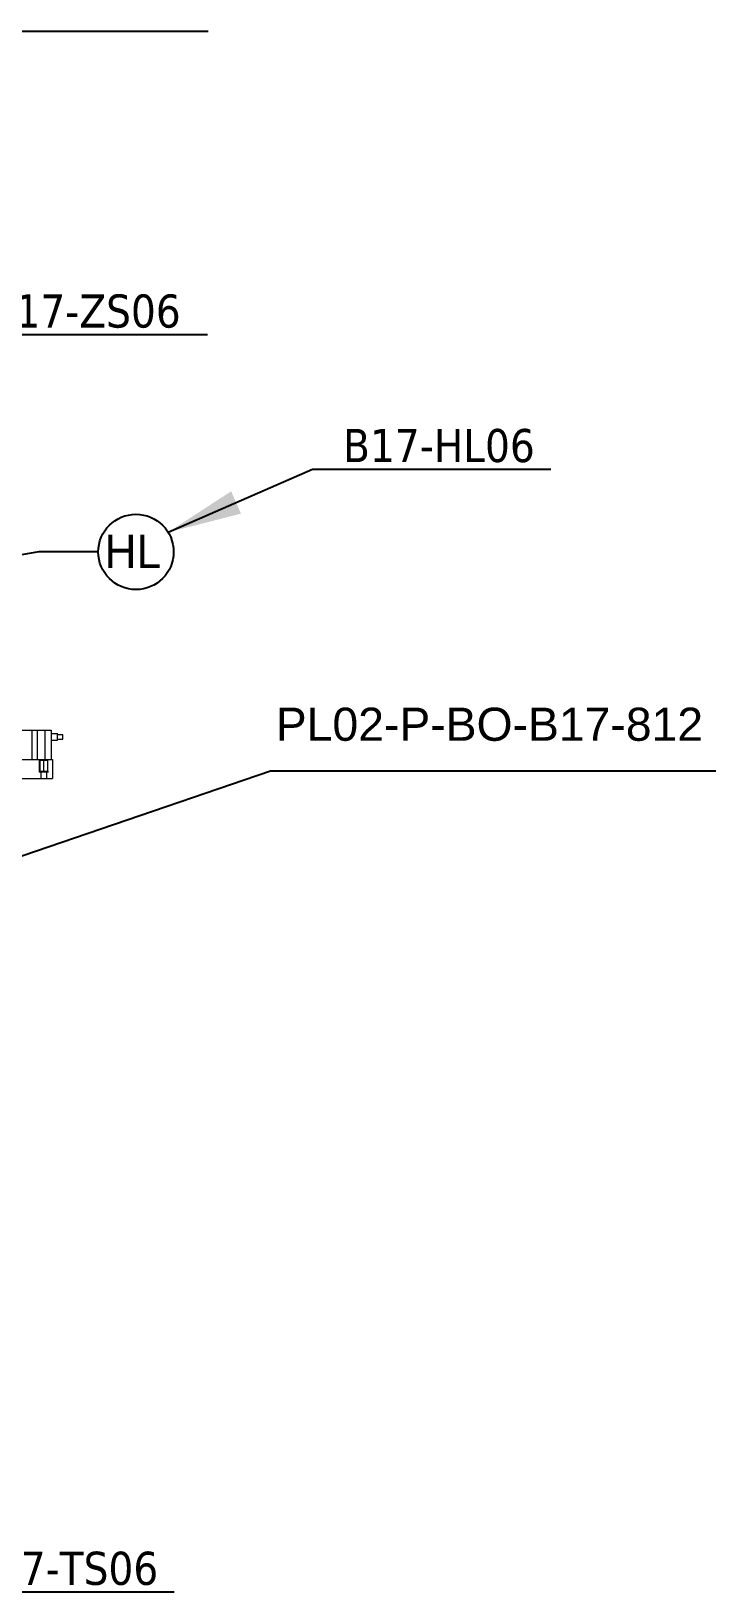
# Model space of a CAD drawing. Header units: millimetres. Extents: x -6314 to 11113, y -129 to 3675.
# Drawn here: x 1132 to 1363, y 769 to 1295 of the extents above; entities that cross this region are included whole.
import ezdxf

# ---------------------------------------------------------------- set-up
doc = ezdxf.new("R2010")
doc.units = ezdxf.units.MM
doc.layers.add('Equipment', color=123, linetype='Continuous')
doc.dimstyles.new('ISO-25', dxfattribs={"dimtxt": 2.5, "dimasz": 2.5, "dimexe": 1.25, "dimexo": 0.625, "dimtad": 1, "dimtxsty": 'Standard', "dimcen": 2.5, "dimadec": 0, "dimazin": 0, "dimtfac": 1, "dimtmove": 0, "dimatfit": 3, "dimfxl": 1, "dimarcsym": 0})

# ---------------------------------------------------------------- blocks, each defined once
blk = doc.blocks.new('A$C22f65225')
at = {"layer": 'Equipment', "linetype": 'Continuous', "lineweight": 0, "extrusion": (0, 1, 0)}
for p, q in [((122.02, 165), (144.88, 165)), ((139.08, 156), (139.08, 165)), ((140.68, 156), (140.68, 165)), ((143.08, 156), (143.08, 165)), ((144.88, 165), (144.88, 156)), ((144.88, 164), (146.88, 164)), ((146.88, 162), (146.88, 164)), ((146.88, 163.7), (148.48, 163.7)), ((148.48, 162.3), (148.48, 163.7)), ((144.88, 162), (146.88, 162)), ((146.88, 162.3), (148.48, 162.3)), ((109.72, 156), (145.28, 156)), ((141.22, 156), (141.22, 152.2)), ((141.56, 155.8), (141.36, 156)), ((141.56, 155.8), (142.74, 155.8)), ((141.56, 152.4), (141.56, 155.8)), ((142.54, 156), (142.54, 152.2)), ((142.74, 155.8), (143.92, 155.8)), ((143.92, 155.8), (144.12, 156)), ((143.92, 152.4), (143.92, 155.8)), ((145.28, 156), (145.28, 150.2)), ((135.5, 150.2), (145.28, 150.2)), ((141.36, 152.2), (141.22, 152.2)), ((141.56, 152.4), (141.36, 152.2)), ((144.12, 152.2), (141.36, 152.2)), ((143.92, 152.4), (141.56, 152.4)), ((141.9, 150.2), (141.9, 152.2)), ((143.58, 150.2), (143.58, 152.2)), ((143.92, 152.4), (144.12, 152.2))]:
    blk.add_line(p, q, dxfattribs=at)

msp = doc.modelspace()

# ---------------------------------------------------------------- linework, layer by layer
for p, q in [((1134.92, 1119.7), (1088.29, 1111.89)), ((1154.9, 1119.7), (1134.92, 1119.7))]:
    msp.add_line(p, q)
msp.add_circle((1167.6, 1119.7), 12.69)

# ---------------------------------------------------------------- block references
at = {"xscale": 1.1, "yscale": 1.1, "zscale": 1.1}
msp.add_blockref('A$C22f65225', (979.63, 878.09), dxfattribs=at)

# ---------------------------------------------------------------- texts
for s, insert, char_height, width, attachment_point in [('{\\fTahoma|b0|i0|c0|p34;B17-ZS06}', (1117.97, 1206.49), 11.1664, 777.1843, 1), ('{\\fTahoma|b0|i0|c0|p34;B17-HL06}', (1301.93, 1161.15), 11.1664, 777.1843, 3), ('HL', (1176.1, 1125.49), 11.166, 777.1843, 3), ('{\\fArial|b0|i0|c0|p34;PL02-P-BO-B17-812}', (1214.7, 1067.21), 11.1664, 635.627, 1), ('{\\fTahoma|b0|i0|c0|p34;B17-TS06}', (1175.09, 782.72), 11.1664, 777.1843, 3)]:
    msp.add_mtext(s, dxfattribs=dict(insert=insert, char_height=char_height, width=width, attachment_point=attachment_point))

# ---------------------------------------------------------------- leaders
at = {"linetype": 'Continuous', "lineweight": -3}
for points in [[(992.62, 1284.53), (1098.22, 1295.21), (1191.93, 1295.21)], [(1061.96, 1226.12), (1112.61, 1192.99), (1191.69, 1192.99)], [(1178.42, 1126.33), (1227.02, 1147.64), (1307.29, 1147.64)], [(1080.55, 1000.73), (1212.87, 1045.96), (1362.89, 1045.96)], [(1025.64, 839.68), (1087.31, 769.21), (1180.45, 769.21)]]:
    msp.add_leader(points, dimstyle='ISO-25', override={"dimscale": 10, "dimtad": 0}, dxfattribs=at)

doc.saveas('drawing.dxf')
